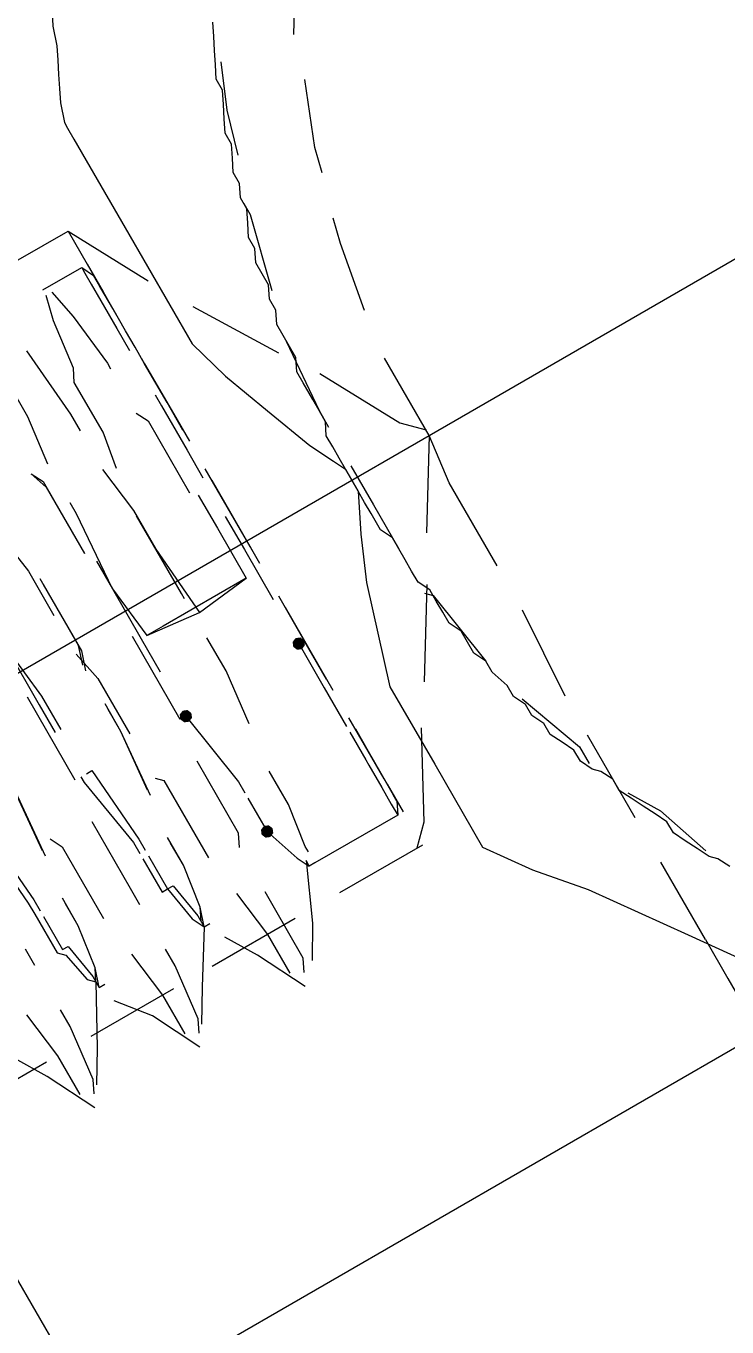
# Model space of a CAD drawing. Header units: millimetres. Extents: x 89051 to 218395, y -330386 to -125649.
# Drawn here: x 90735.08 to 90748.37, y -134160.23 to -134135.58 of the extents above; entities that cross this region are included whole.
import ezdxf

# ---------------------------------------------------------------- set-up
doc = ezdxf.new("R2010")
doc.units = ezdxf.units.MM
doc.header["$LTSCALE"] = 13
for name, pattern in [('1 实线', [0]), ('ACAD_ISO03W100', [1.18, 0.47, -0.71]), ('ACAD_ISO04W100', [30, 24, -3, 0, -3]), ('CENTER', [50.8, 31.75, -6.35, 6.35, -6.35])]:
    doc.linetypes.add(name, pattern=pattern)
doc.layers.get('0').update_dxf_attribs({"color": 1, "linetype": 'CENTER'})
doc.layers.add('C00-00-00', color=7, linetype='Continuous')
doc.layers.add('粗实线', color=4, linetype='Continuous')
doc.layers.add('标注、文本', color=3, linetype='Continuous', lineweight=25)
doc.styles.get("Standard").update_dxf_attribs({"font": 'gbenor.shx', "bigfont": 'gbcbig.shx'})
doc.dimstyles.new('1-15', dxfattribs={"dimscale": 20, "dimtxt": 3.5, "dimasz": 2, "dimexe": 1.5, "dimexo": 0.5, "dimgap": 0.5, "dimtad": 1, "dimtoh": 1, "dimdec": 1, "dimdsep": 46, "dimtxsty": 'Standard', "dimcen": 2.5, "dimclrd": 3, "dimclre": 3, "dimclrt": 3, "dimadec": 0, "dimazin": 2, "dimtfac": 1, "dimtdec": 1, "dimtmove": 0, "dimatfit": 2, "dimfxl": 1, "dimarcsym": 0})

# ---------------------------------------------------------------- blocks, each defined once
blk = doc.blocks.new('225635')
at = {"layer": 'C00-00-00'}
h = blk.add_hatch(color=256, dxfattribs=at)
h.dxf.hatch_style = 2
h.paths.add_polyline_path([(72493.834, -125613.245), (72493.749, -125613.28), (72493.713, -125613.366), (72493.749, -125613.451), (72493.834, -125613.487), (72493.92, -125613.451), (72493.955, -125613.366), (72493.92, -125613.28)])
h = blk.add_hatch(color=256, dxfattribs=at)
h.dxf.hatch_style = 2
h.paths.add_polyline_path([(72491.293, -125613.366), (72491.208, -125613.401), (72491.172, -125613.487), (72491.208, -125613.572), (72491.293, -125613.608), (72491.379, -125613.572), (72491.414, -125613.487), (72491.379, -125613.401)])
h = blk.add_hatch(color=256, dxfattribs=at)
h.dxf.hatch_style = 2
h.paths.add_polyline_path([(72491.535, -125616.028), (72491.45, -125616.063), (72491.414, -125616.149), (72491.45, -125616.234), (72491.535, -125616.27), (72491.621, -125616.234), (72491.656, -125616.149), (72491.621, -125616.063)])
at = {"layer": 'C00-00-00', "lineweight": 15}
for points in [[(72495.77, -125600.66), (72495.649, -125600.902), (72495.528, -125601.265), (72495.407, -125601.507), (72495.286, -125601.749), (72495.165, -125601.991), (72495.044, -125602.233), (72494.923, -125602.596), (72494.923, -125602.717)], [(72498.796, -125621.11), (72498.675, -125620.868), (72498.554, -125620.747), (72498.433, -125620.505), (72498.312, -125620.263), (72498.191, -125620.021), (72498.191, -125619.779), (72498.07, -125619.537), (72497.948, -125619.295), (72497.827, -125619.053), (72497.706, -125618.811), (72497.706, -125618.569), (72497.585, -125618.327), (72497.464, -125618.206), (72497.343, -125617.964), (72497.343, -125617.722), (72497.222, -125617.48), (72497.101, -125617.238), (72497.101, -125616.996), (72496.98, -125616.754), (72496.98, -125616.512), (72496.859, -125616.27), (72496.859, -125616.028), (72496.738, -125615.665), (72496.738, -125615.423), (72496.617, -125615.181), (72496.617, -125614.939), (72496.617, -125614.697), (72496.496, -125614.455), (72496.496, -125614.213), (72496.496, -125613.971), (72496.496, -125613.729), (72496.375, -125613.487), (72496.375, -125613.245), (72496.375, -125613.003), (72496.375, -125612.761), (72496.375, -125612.519), (72496.254, -125612.277), (72496.254, -125611.914), (72496.254, -125611.672), (72496.254, -125611.43), (72496.254, -125611.188), (72496.254, -125610.945), (72496.254, -125610.703), (72496.254, -125610.461), (72496.254, -125610.219), (72496.375, -125609.977), (72496.375, -125609.735), (72496.375, -125609.493), (72496.375, -125609.13), (72496.375, -125608.888), (72496.496, -125608.646), (72496.496, -125608.404), (72496.496, -125608.162), (72496.496, -125607.92), (72496.617, -125607.678), (72496.617, -125607.436), (72496.738, -125607.194), (72496.738, -125606.952), (72496.738, -125606.71), (72496.859, -125606.468), (72496.859, -125606.226), (72496.98, -125605.984), (72497.101, -125605.742), (72497.101, -125605.5), (72497.222, -125605.258), (72497.222, -125605.016), (72497.343, -125604.774), (72497.464, -125604.532), (72497.464, -125604.29), (72497.585, -125604.048), (72497.706, -125603.806), (72497.827, -125603.564), (72497.827, -125603.322), (72497.948, -125603.08), (72498.07, -125602.838), (72498.191, -125602.596), (72498.312, -125602.354)], [(72499.522, -125603.322), (72500.49, -125601.749)], [(72494.923, -125602.596), (72494.923, -125602.717), (72494.923, -125602.959), (72494.923, -125603.564), (72494.923, -125604.895), (72494.923, -125607.436)], [(72498.07, -125603.08), (72497.706, -125603.927)], [(72497.706, -125603.927), (72497.464, -125604.774)], [(72498.796, -125605.379), (72499.28, -125604.169)], [(72492.866, -125604.411), (72493.955, -125604.411)], [(72493.955, -125604.411), (72493.955, -125604.653)], [(72493.955, -125604.411), (72494.802, -125605.984)], [(72493.955, -125604.653), (72493.955, -125605.137)], [(72492.987, -125605.137), (72493.834, -125605.137)], [(72493.834, -125605.137), (72493.834, -125605.258)], [(72493.834, -125605.137), (72493.955, -125605.379)], [(72493.955, -125605.137), (72493.955, -125605.742)], [(72492.866, -125605.742), (72492.987, -125605.258)], [(72493.108, -125605.258), (72493.229, -125605.863)], [(72493.834, -125605.258), (72493.834, -125605.5)], [(72493.955, -125605.621), (72493.955, -125605.379)], [(72498.675, -125605.863), (72498.796, -125605.379)], [(72493.834, -125605.5), (72493.834, -125605.863)], [(72493.955, -125606.105), (72493.955, -125605.621)], [(72497.101, -125605.621), (72497.101, -125605.863)], [(72492.745, -125606.71), (72492.866, -125605.742)], [(72493.229, -125605.863), (72493.35, -125606.952)], [(72493.834, -125605.863), (72493.834, -125606.468)], [(72493.955, -125605.742), (72493.955, -125606.226)], [(72497.101, -125605.863), (72496.738, -125607.315)], [(72492.14, -125605.984), (72492.261, -125607.436)], [(72493.955, -125606.589), (72493.955, -125606.105)], [(72491.535, -125607.073), (72491.535, -125606.226)], [(72493.834, -125606.468), (72493.834, -125606.952)], [(72493.955, -125606.952), (72493.955, -125606.589)], [(72492.624, -125606.952), (72492.745, -125606.71)], [(72495.286, -125606.831), (72496.254, -125608.404)], [(72498.312, -125607.194), (72498.433, -125606.71)], [(72491.414, -125608.041), (72491.535, -125607.073)], [(72492.624, -125608.041), (72492.624, -125606.952)], [(72493.35, -125606.952), (72493.35, -125607.073)], [(72493.955, -125607.315), (72493.955, -125606.952)], [(72493.955, -125607.194), (72493.955, -125607.315)], [(72493.955, -125608.162), (72493.955, -125607.315)], [(72493.955, -125607.315), (72493.955, -125608.404)], [(72498.07, -125608.525), (72498.312, -125607.194)], [(72492.261, -125607.436), (72492.261, -125607.799)], [(72494.923, -125607.436), (72495.165, -125608.283), (72495.528, -125609.251), (72495.891, -125610.219), (72496.133, -125610.703), (72496.254, -125610.945), (72496.254, -125611.188), (72496.254, -125611.43), (72495.891, -125612.156), (72495.528, -125613.003), (72494.923, -125614.939)], [(72493.834, -125607.92), (72493.834, -125608.162)], [(72491.051, -125608.041), (72491.172, -125608.283)], [(72491.051, -125608.041), (72491.172, -125608.404)], [(72492.503, -125608.767), (72492.624, -125608.041)], [(72493.35, -125608.041), (72493.471, -125608.283)], [(72493.834, -125608.162), (72493.834, -125609.13)], [(72493.955, -125608.767), (72493.955, -125608.162)], [(72491.172, -125608.283), (72491.172, -125609.856)], [(72491.172, -125608.404), (72491.172, -125609.856)], [(72493.471, -125608.283), (72493.471, -125609.856)], [(72493.955, -125608.404), (72493.955, -125609.009)], [(72496.496, -125608.283), (72496.375, -125609.735)], [(72492.261, -125608.646), (72492.382, -125609.614)], [(72489.962, -125608.767), (72490.083, -125609.614)], [(72491.414, -125609.13), (72491.414, -125608.888)], [(72491.293, -125610.703), (72491.414, -125609.13)], [(72493.834, -125609.13), (72493.834, -125609.735)], [(72496.738, -125609.13), (72497.585, -125610.703)], [(72490.083, -125609.614), (72490.083, -125610.582)], [(72492.382, -125609.614), (72492.382, -125610.461)], [(72493.955, -125610.219), (72493.955, -125609.614)], [(72497.948, -125611.188), (72497.948, -125609.493)], [(72490.204, -125611.309), (72490.204, -125609.856)], [(72492.382, -125611.43), (72492.382, -125609.735)], [(72493.955, -125609.856), (72493.955, -125610.582)], [(72496.375, -125609.735), (72496.375, -125610.098)], [(72490.204, -125611.43), (72490.204, -125609.977)], [(72491.293, -125610.098), (72491.293, -125610.703)], [(72493.592, -125609.977), (72493.592, -125610.703)], [(72493.955, -125611.309), (72493.955, -125610.219)], [(72492.382, -125610.461), (72492.503, -125611.914)], [(72493.834, -125610.582), (72493.834, -125611.309)], [(72493.955, -125610.582), (72493.955, -125611.672)], [(72488.994, -125610.703), (72489.115, -125611.793)], [(72488.994, -125610.703), (72488.994, -125611.914)], [(72491.293, -125610.703), (72491.414, -125611.793)], [(72491.293, -125610.703), (72491.293, -125611.793)], [(72493.592, -125610.703), (72493.592, -125611.793)], [(72497.585, -125610.703), (72497.948, -125611.066)], [(72496.375, -125610.945), (72496.375, -125611.793)], [(72490.083, -125611.672), (72490.204, -125611.309)], [(72493.834, -125611.309), (72493.834, -125612.398)], [(72493.955, -125611.43), (72493.955, -125611.309)], [(72497.948, -125611.188), (72496.98, -125612.761)], [(72497.827, -125612.156), (72497.948, -125611.188)], [(72490.083, -125611.793), (72490.204, -125611.43)], [(72490.083, -125611.43), (72490.204, -125612.035)], [(72492.382, -125611.551), (72492.382, -125611.43)], [(72488.873, -125613.487), (72488.873, -125611.672)], [(72489.115, -125611.793), (72489.115, -125612.519)], [(72491.172, -125613.487), (72491.172, -125611.672)], [(72491.293, -125611.793), (72491.293, -125612.519)], [(72491.414, -125611.793), (72492.503, -125611.914)], [(72491.777, -125611.793), (72491.414, -125611.793)], [(72493.592, -125611.793), (72491.777, -125611.793)], [(72492.503, -125611.914), (72493.592, -125611.793)], [(72496.375, -125611.793), (72496.375, -125612.761)], [(72488.994, -125611.914), (72488.994, -125612.519)], [(72490.204, -125612.035), (72490.204, -125613.245)], [(72497.827, -125613.971), (72497.827, -125612.156)], [(72490.083, -125613.124), (72490.083, -125612.519)], [(72492.382, -125613.124), (72492.382, -125612.398)], [(72493.955, -125613.366), (72493.955, -125612.398)], [(72490.083, -125613.124), (72490.083, -125612.64)], [(72493.955, -125612.64), (72493.955, -125612.882)], [(72487.663, -125614.334), (72487.784, -125613.003)], [(72493.955, -125612.882), (72493.955, -125613.971)], [(72487.663, -125614.455), (72487.784, -125613.124)], [(72489.962, -125614.455), (72490.083, -125613.124)], [(72489.962, -125614.334), (72490.083, -125613.124)], [(72492.261, -125614.213), (72492.382, -125613.124)], [(72488.994, -125613.487), (72488.994, -125613.608)], [(72489.115, -125613.487), (72489.236, -125613.487)], [(72489.236, -125613.487), (72489.357, -125615.06)], [(72491.293, -125613.487), (72491.535, -125615.06)], [(72493.834, -125613.366), (72493.834, -125614.334)], [(72493.955, -125614.213), (72493.955, -125613.366)], [(72486.816, -125613.608), (72486.937, -125615.06)], [(72486.937, -125613.608), (72487.058, -125615.06)], [(72488.994, -125613.608), (72489.236, -125615.06)], [(72496.496, -125613.608), (72495.528, -125615.181)], [(72496.375, -125613.729), (72496.496, -125613.85)], [(72493.955, -125613.971), (72493.955, -125614.455)], [(72496.496, -125613.85), (72496.738, -125615.423)], [(72487.905, -125614.213), (72488.026, -125614.455)], [(72488.752, -125615.786), (72488.752, -125614.334)], [(72490.204, -125614.213), (72490.325, -125614.334)], [(72490.325, -125614.334), (72490.325, -125616.028)], [(72491.051, -125615.907), (72491.051, -125614.334)], [(72493.834, -125614.334), (72493.834, -125615.181)], [(72488.026, -125614.455), (72488.026, -125616.028)], [(72486.937, -125615.06), (72486.937, -125615.302)], [(72487.058, -125615.06), (72487.058, -125615.302)], [(72489.236, -125615.06), (72489.236, -125615.302)], [(72489.357, -125615.06), (72489.357, -125615.302)], [(72491.535, -125615.06), (72491.535, -125615.302)], [(72493.955, -125615.786), (72493.955, -125615.06)], [(72494.923, -125614.939), (72494.923, -125616.633), (72494.923, -125618.448)], [(72497.706, -125616.754), (72497.827, -125614.939)], [(72486.937, -125615.302), (72486.937, -125616.149)], [(72487.542, -125615.907), (72487.542, -125615.302)], [(72489.841, -125615.907), (72489.841, -125615.302)], [(72492.14, -125615.907), (72492.14, -125615.181)], [(72493.834, -125615.302), (72493.834, -125615.907)], [(72493.955, -125615.302), (72493.955, -125615.786)], [(72487.058, -125615.423), (72487.058, -125616.149)], [(72487.542, -125615.907), (72487.542, -125615.423)], [(72489.236, -125615.423), (72489.236, -125616.149)], [(72489.357, -125615.423), (72489.357, -125616.149)], [(72489.841, -125615.907), (72489.841, -125615.423)], [(72491.535, -125615.423), (72491.535, -125616.149)], [(72486.453, -125616.149), (72486.453, -125615.786)], [(72488.752, -125616.149), (72488.752, -125615.786)], [(72493.955, -125616.391), (72493.955, -125615.786)], [(72493.955, -125615.786), (72493.955, -125616.512)], [(72487.421, -125616.754), (72487.542, -125615.907)], [(72487.421, -125616.754), (72487.542, -125615.907)], [(72489.72, -125616.754), (72489.841, -125615.907)], [(72489.72, -125616.754), (72489.841, -125615.907)], [(72490.93, -125616.149), (72491.051, -125615.907)], [(72492.019, -125616.754), (72492.14, -125615.907)], [(72493.834, -125615.907), (72493.834, -125616.028)], [(72493.834, -125616.028), (72493.834, -125616.512)], [(72495.044, -125615.907), (72494.197, -125617.48)], [(72486.937, -125616.149), (72487.058, -125616.27)], [(72487.058, -125616.149), (72487.179, -125616.149)], [(72487.058, -125616.27), (72487.179, -125616.875)], [(72487.179, -125616.149), (72487.3, -125616.875)], [(72489.236, -125616.149), (72489.357, -125616.149)], [(72489.357, -125616.149), (72489.478, -125616.149)], [(72489.357, -125616.149), (72489.478, -125616.875)], [(72489.478, -125616.149), (72489.599, -125616.875)], [(72491.535, -125616.149), (72491.777, -125616.875)], [(72493.834, -125616.512), (72493.834, -125616.875)], [(72493.955, -125616.754), (72493.955, -125616.391)], [(72493.955, -125616.512), (72493.955, -125617.117)], [(72496.98, -125616.391), (72497.464, -125617.722)], [(72487.3, -125617.117), (72487.421, -125616.754)], [(72487.3, -125616.996), (72487.421, -125616.754)], [(72489.599, -125617.117), (72489.72, -125616.754)], [(72489.599, -125616.996), (72489.72, -125616.754)], [(72492.019, -125616.875), (72492.019, -125616.754)], [(72493.955, -125616.875), (72493.955, -125616.754)], [(72485.848, -125616.875), (72485.969, -125617.843)], [(72487.3, -125616.996), (72486.695, -125618.085)], [(72487.179, -125616.875), (72487.3, -125616.996)], [(72487.3, -125616.875), (72487.3, -125617.117)], [(72488.147, -125616.875), (72488.268, -125617.843)], [(72489.478, -125616.875), (72489.599, -125617.117)], [(72489.599, -125616.875), (72489.599, -125617.117)], [(72490.446, -125616.875), (72490.567, -125617.843)], [(72491.898, -125616.996), (72491.414, -125618.085)], [(72491.777, -125616.875), (72491.898, -125617.117)], [(72491.898, -125617.117), (72491.898, -125616.996)], [(72493.834, -125616.875), (72493.834, -125617.117)], [(72493.955, -125616.875), (72493.834, -125617.117)], [(72486.453, -125617.48), (72486.453, -125617.117)], [(72487.3, -125617.117), (72487.421, -125617.117)], [(72488.752, -125617.48), (72488.752, -125617.117)], [(72489.599, -125617.117), (72488.994, -125618.085)], [(72489.599, -125617.117), (72489.72, -125617.117)], [(72490.93, -125617.48), (72490.93, -125617.117)], [(72492.019, -125617.117), (72491.898, -125617.117)], [(72493.834, -125617.117), (72492.019, -125617.117)], [(72485.606, -125618.085), (72485.243, -125617.48)], [(72486.332, -125618.569), (72486.453, -125617.48)], [(72487.905, -125618.085), (72487.421, -125617.48)], [(72488.631, -125618.569), (72488.752, -125617.48)], [(72490.204, -125618.085), (72489.841, -125617.48)], [(72490.93, -125618.569), (72490.93, -125617.48)], [(72494.197, -125617.48), (72493.834, -125617.843)], [(72497.464, -125617.722), (72497.464, -125618.085)], [(72497.706, -125619.416), (72497.706, -125617.601)], [(72485.727, -125617.843), (72483.912, -125617.843)], [(72485.969, -125617.843), (72485.969, -125618.69)], [(72488.51, -125617.843), (72486.695, -125617.843)], [(72488.268, -125617.843), (72488.268, -125618.69)], [(72491.172, -125617.843), (72489.357, -125617.843)], [(72490.567, -125617.843), (72490.567, -125618.69)], [(72493.955, -125617.843), (72492.14, -125617.843)], [(72486.09, -125619.053), (72485.606, -125618.085)], [(72486.695, -125618.085), (72486.332, -125618.69)], [(72488.389, -125619.053), (72487.905, -125618.085)], [(72488.994, -125618.085), (72488.631, -125618.69)], [(72490.688, -125619.053), (72490.204, -125618.085)], [(72491.414, -125618.085), (72491.051, -125618.69)], [(72494.923, -125618.448), (72495.528, -125619.295), (72496.254, -125620.142), (72497.464, -125621.836), (72498.675, -125623.53), (72501.337, -125626.918), (72502.91, -125629.097)], [(72486.211, -125618.811), (72486.332, -125618.569)], [(72488.51, -125618.811), (72488.631, -125618.569)], [(72490.809, -125618.811), (72490.93, -125618.569)], [(72497.827, -125618.932), (72498.191, -125619.537)], [(72498.191, -125619.537), (72498.554, -125620.626)], [(72497.706, -125622.078), (72497.706, -125620.384)], [(72483.186, -125620.989), (72483.186, -125623.53), (72483.186, -125626.071), (72483.186, -125628.492), (72483.186, -125630.791), (72483.186, -125632.969), (72483.186, -125635.026), (72483.186, -125636.962), (72483.186, -125638.777), (72483.186, -125640.471), (72483.186, -125641.923), (72483.186, -125643.255), (72483.186, -125644.465), (72483.186, -125645.433), (72483.186, -125646.159), (72483.186, -125646.764), (72483.186, -125647.248), (72483.186, -125647.49)], [(72497.706, -125622.078), (72497.706, -125622.925), (72497.706, -125623.53), (72497.585, -125623.893), (72497.585, -125624.135)], [(72497.585, -125624.135), (72483.186, -125624.135)]]:
    blk.add_lwpolyline(points, dxfattribs=at)
at = {"layer": '标注、文本', "color": 1, "linetype": 'ACAD_ISO04W100', "lineweight": 15}
blk.add_line((72418.952, -125611.188), (72558.051, -125611.188), dxfattribs=at)
blk = doc.blocks.new('*D580')
at = {"layer": 'Defpoints', "color": 0, "transparency": 16777216}
for p in [(90794.776, -134113.287), (90674.312, -134182.836), (90940.67, -134217.792), (90006.08, -134300.778), (90933.981, -134300.778)]:
    blk.add_point(p, dxfattribs=at)
at = {"layer": '标注、文本', "color": 3, "lineweight": -2, "transparency": 16777216}
for p, q in [((90803.436, -134108.287), (90909.885, -134046.828)), ((90943.981, -134300.778), (90977.93, -134300.778))]:
    blk.add_line(p, q, dxfattribs=at)
blk.add_arc((90470.031, -134300.778), 477.9, 4.79703, 25.20297, dxfattribs=at)
at = {"layer": '标注、文本', "color": 3, "transparency": 16777216}
for points in [[(90896.529, -134100.365), (90908.345, -134094.187), (90883.904, -134061.828)], [(90952.917, -134260.534), (90939.596, -134261.092), (90947.93, -134300.778)]]:
    blk.add_solid(points, dxfattribs=at)
at = {"layer": '标注、文本', "color": 3, "transparency": 16777216, "insert": (90975.113, -134165.442), "char_height": 70, "attachment_point": 5, "rotation": 285}
blk.add_mtext('30°', dxfattribs=at)

msp = doc.modelspace()

# ---------------------------------------------------------------- linework, layer by layer
at = {"color": 7, "linetype": '1 实线', "lineweight": 0}
msp.add_circle((90470.031, -134300.778), 269.5, dxfattribs=at)
at = {"layer": '粗实线', "color": 2, "linetype": 'ACAD_ISO03W100', "ltscale": 2}
msp.add_circle((90470.031, -134300.778), 266.5, dxfattribs=at)

# ---------------------------------------------------------------- block references
at = {"layer": '标注、文本', "rotation": 30}
msp.add_blockref('225635', (-34847.934, -61609.833), dxfattribs=at)

# ---------------------------------------------------------------- dimensions: what is measured, and where the dimension line sits
at = {"layer": '标注、文本'}
dim = msp.add_angular_dim_2l(base=(90940.67, -134217.792), line1=((90006.08, -134300.778), (90933.981, -134300.778)), line2=((90674.312, -134182.836), (90794.776, -134113.287)), dimstyle='1-15', dxfattribs=at)
dim.commit()
dim.dimension.update_dxf_attribs({"geometry": '*D580', "text_midpoint": (90975.113, -134165.442)})

doc.saveas('drawing.dxf')
